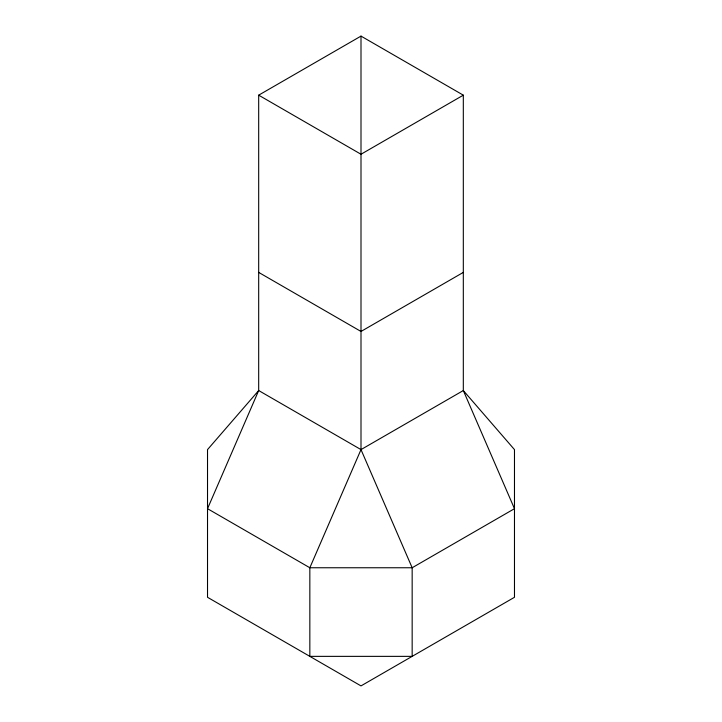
<?xml version="1.0" encoding="UTF-8"?>
<svg xmlns="http://www.w3.org/2000/svg" width="722" height="722" viewBox="0 0 722 722"><rect width="100%" height="100%" fill="white"/><g stroke="black" fill="none" stroke-linecap="round" stroke-linejoin="round"><path stroke-width="1.08" d="M361 449.607L258.684 390.539L207.521 449.607L207.521 597.293L361 685.9L514.479 597.293L514.479 449.607L463.316 390.539L361 449.607L309.837 567.754L309.837 656.361L412.163 656.361L412.163 567.754L361 449.607L361 154.246L463.316 95.169L463.316 390.539L514.479 508.685L412.163 567.754L309.837 567.754L207.521 508.685L258.684 390.539L258.684 95.169L361 36.1L463.316 95.169M463.316 272.393L361 331.461L258.684 272.393M258.684 95.169L361 154.246M361 36.1L361 153.876"/></g></svg>
